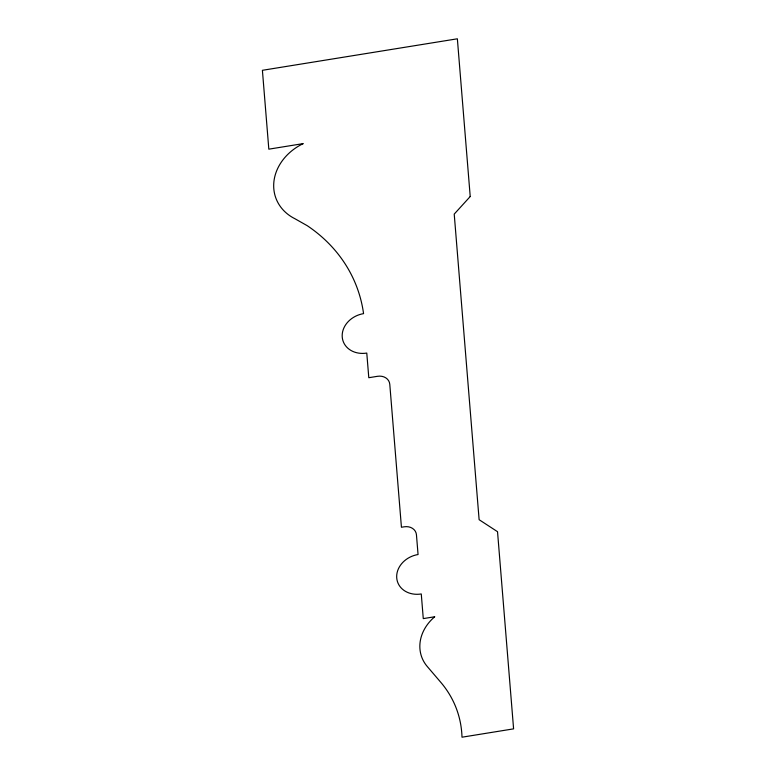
<?xml version="1.0" encoding="UTF-8"?>
<svg xmlns="http://www.w3.org/2000/svg" width="776" height="776" viewBox="0 0 776 776"><rect width="100%" height="100%" fill="white"/><g stroke="black" fill="none" stroke-linecap="round" stroke-linejoin="round"><path stroke-width="1.16" d="M470.217 196.532L454.222 214.098L479.122 519.697L497.532 531.705L513.596 728.858L461.992 737.2A124.461 104.023 -20.1 0 0 440.778 682.317L427.275 666.516A43.553 36.404 -20.1 0 1 434.744 616.755L423.279 618.608L421.271 593.96A23.416 19.565 -20.1 0 1 396.73 577.955A23.416 19.565 -20.1 0 1 418.06 554.53L416.45 534.809A11.708 9.787 -20.1 0 0 404.18 526.807L401.435 527.253L389.785 384.314A11.708 9.787 -20.1 0 0 377.514 376.302L368.794 377.718L366.776 353.07A23.416 19.565 -20.1 0 1 342.235 337.065A23.416 19.565 -20.1 0 1 363.566 313.64A174.561 145.898 -20.1 0 0 307.209 225.671L294.958 218.745A50.207 41.962 -20.1 0 1 273.909 181.613A50.207 41.962 -20.1 0 1 303.232 143.609L268.826 149.167L262.404 70.306L457.365 38.8L470.217 196.532"/></g></svg>
